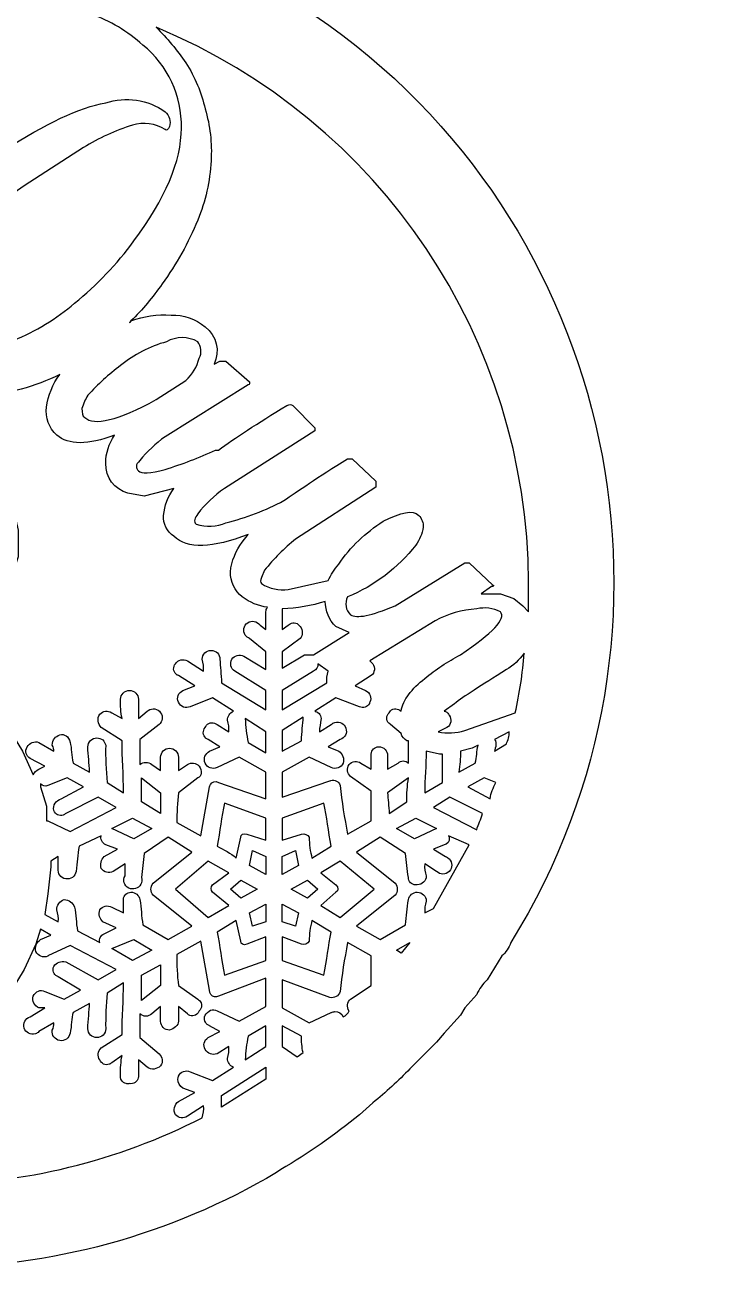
# Model space of a CAD drawing. Extents: x -6 to 99, y 0 to 126.
# Drawn here: x 53 to 98.7, y 0.2 to 84 of the extents above; entities that cross this region are included whole.
import ezdxf

# ---------------------------------------------------------------- set-up
doc = ezdxf.new("R2010")
doc.units = 0
doc.header["$MEASUREMENT"] = 0
doc.layers.add('LAYER_1', color=7, linetype='CONTINUOUS')

# ---------------------------------------------------------------- blocks, each defined once
blk = doc.blocks.new('BLOCK_3')
at = {"layer": 'LAYER_1', "color": 178}
for points in [[(62.1, 30.804), (60.8, 31.604), (60.8, 33.204), (62.1, 32.204), (62.1, 30.804)], [(61.5, 29.804), (60.3, 29.104), (58.8, 29.804), (60.2, 30.504), (61.5, 29.804)], [(79.3, 30.504), (80.7, 29.804), (79.2, 29.104), (78, 29.804), (79.3, 30.504)], [(69.2, 26.704), (68.1, 27.304), (68.3, 28.304), (69.2, 27.904), (69.2, 26.704)], [(71.2, 28.304), (71.4, 27.304), (70.3, 26.704), (70.3, 27.904), (71.2, 28.304)], [(66.8, 25.704), (67.5, 26.304), (68.6, 25.704), (67.5, 25.104), (66.8, 25.704)], [(72.7, 25.704), (72, 25.104), (70.9, 25.704), (72, 26.304), (72.7, 25.704)], [(69.2, 23.504), (68.3, 23.204), (68.1, 24.104), (69.2, 24.704), (69.2, 23.504)], [(71.4, 24.104), (71.2, 23.204), (70.3, 23.504), (70.3, 24.704), (71.4, 24.104)], [(60.2, 20.904), (58.8, 21.704), (60.3, 22.304), (61.5, 21.604), (60.2, 20.904)], [(78.3, 21.404), (78, 21.604), (78.9, 22.104), (78.3, 21.404)], [(60.8, 19.904), (62.1, 20.604), (62.1, 19.204), (60.8, 18.204), (60.8, 19.904)], [(69.2, 12.904), (66.2, 11.004), (66.2, 11.804), (69.2, 13.704), (69.2, 12.904)]]:
    blk.add_lwpolyline(points, dxfattribs=at)
for points, knots in [([(72.5, 84.604), (72.5, 84.604), (73.3, 84.904), (73.3, 84.904), (75.76, 85.974), (78, 87.504), (79.9, 89.404), (84.1, 94.604), (79.1, 100.204), (79.1, 105.604), (79.1, 111.004), (81.5, 115.104), (79.5, 119.704), (77.5, 124.304), (75.4, 124.104), (72, 124.304), (69.22, 124.364), (66.48, 123.634), (64.1, 122.204), (62.1, 120.804), (51.8, 110.504), (51.7, 110.504), (51.52, 111.114), (51.18, 111.674), (50.7, 112.104), (50.23, 112.414), (49.67, 112.584), (49.1, 112.604), (49.1, 112.604), (46.1, 112.604), (46.1, 112.604), (45.65, 112.594), (45.21, 112.494), (44.8, 112.304), (44.2, 111.904), (43.7, 111.304), (43.7, 111.004), (40.4, 115.404), (36.5, 120.104), (32.2, 123.404), (29.94, 125.014), (27.27, 125.954), (24.5, 126.104), (21.2, 126.104), (18.2, 125.004), (16.8, 122.004), (15.4, 119.004), (16.5, 112.504), (16.1, 108.004), (15.7, 103.504), (10.3, 97.304), (14.2, 91.904), (16.15, 89.234), (18.82, 87.184), (21.9, 86.004), (21.9, 86.004), (22.3, 86.004), (22.3, 86.004), (0.48, 72.664), (-6.39, 44.164), (6.95, 22.344), (15.36, 8.604), (30.29, 0.214), (46.4, 0.204), (54.67, 0.164), (62.79, 2.384), (69.9, 6.604), (69.9, 6.604), (70.2, 6.804), (70.2, 6.804), (72.06, 7.894), (73.83, 9.134), (75.5, 10.504), (75.5, 10.504), (76.4, 11.304), (76.4, 11.304), (77.28, 12.014), (78.12, 12.784), (78.9, 13.604), (78.9, 13.604), (80.7, 15.404), (80.7, 15.404), (80.7, 15.404), (81.2, 16.004), (81.2, 16.004), (81.2, 16.004), (82.3, 17.204), (82.3, 17.204), (82.3, 17.204), (82.6, 17.704), (82.6, 17.704), (82.6, 17.704), (83.4, 18.604), (83.4, 18.604), (83.57, 18.974), (83.81, 19.304), (84.1, 19.604), (84.1, 19.604), (85.1, 21.204), (85.1, 21.204), (85.37, 21.454), (85.57, 21.754), (85.7, 22.104), (98.73, 43.114), (92.91, 70.654), (72.5, 84.604)], [0, 0, 0, 0, 1, 1, 1, 2, 2, 2, 3, 3, 3, 4, 4, 4, 5, 5, 5, 6, 6, 6, 7, 7, 7, 8, 8, 8, 9, 9, 9, 10, 10, 10, 11, 11, 11, 12, 12, 12, 13, 13, 13, 14, 14, 14, 15, 15, 15, 16, 16, 16, 17, 17, 17, 18, 18, 18, 19, 19, 19, 20, 20, 20, 21, 21, 21, 22, 22, 22, 23, 23, 23, 24, 24, 24, 25, 25, 25, 26, 26, 26, 27, 27, 27, 28, 28, 28, 29, 29, 29, 30, 30, 30, 31, 31, 31, 32, 32, 32, 33, 33, 33, 34, 34, 34, 35, 35, 35, 35]), ([(69.2, 44.404), (69.2, 44.404), (69.2, 43.204), (69.2, 43.204), (69.2, 43.204), (68.8, 43.504), (68.8, 43.504), (68.61, 43.774), (68.24, 43.844), (67.97, 43.664), (67.69, 43.474), (67.62, 43.104), (67.8, 42.834), (67.88, 42.724), (67.98, 42.644), (68.1, 42.604), (68.1, 42.604), (69.2, 41.704), (69.2, 41.704), (69.2, 41.704), (69.2, 40.504), (69.2, 40.504), (69.2, 40.504), (67.7, 41.404), (67.7, 41.404), (67.42, 41.554), (67.07, 41.464), (66.9, 41.204), (66.74, 40.924), (66.83, 40.574), (67.1, 40.404), (67.1, 40.404), (69.2, 39.104), (69.2, 39.104), (69.2, 39.104), (69.2, 37.804), (69.2, 37.804), (69.2, 37.804), (66.2, 39.604), (66.2, 39.604), (66.2, 40.204), (66.1, 40.704), (66.1, 41.204), (66.1, 41.534), (65.83, 41.804), (65.5, 41.804), (65.17, 41.804), (64.9, 41.534), (64.9, 41.204), (64.98, 40.944), (65.01, 40.674), (65, 40.404), (65, 40.404), (63.9, 41.104), (63.9, 41.104), (63.62, 41.254), (63.27, 41.164), (63.1, 40.904), (62.92, 40.694), (62.94, 40.374), (63.14, 40.194), (63.19, 40.154), (63.24, 40.124), (63.3, 40.104), (63.3, 40.104), (64.4, 39.404), (64.4, 39.404), (64.4, 39.404), (63.6, 39.104), (63.6, 39.104), (63.3, 38.964), (63.16, 38.604), (63.3, 38.304), (63.44, 37.994), (63.8, 37.864), (64.1, 38.004), (64.1, 38.004), (65.6, 38.604), (65.6, 38.604), (65.6, 38.604), (67, 37.704), (67, 37.704), (66.77, 37.594), (66.61, 37.354), (66.6, 37.104), (66.69, 36.844), (66.72, 36.574), (66.7, 36.304), (66.7, 36.304), (65.9, 36.804), (65.9, 36.804), (65.69, 36.984), (65.38, 36.964), (65.19, 36.754), (65.15, 36.714), (65.12, 36.654), (65.1, 36.604), (64.92, 36.394), (64.94, 36.074), (65.14, 35.894), (65.19, 35.854), (65.24, 35.824), (65.3, 35.804), (65.3, 35.804), (66.1, 35.304), (66.1, 35.304), (66.1, 35.304), (65.4, 35.004), (65.4, 35.004), (65.1, 34.864), (64.96, 34.504), (65.1, 34.204), (65.24, 33.894), (65.6, 33.764), (65.9, 33.904), (65.9, 33.904), (67.4, 34.604), (67.4, 34.604), (67.4, 34.604), (69.2, 33.604), (69.2, 33.604), (69.2, 33.604), (69.2, 31.804), (69.2, 31.804), (69.2, 31.804), (66, 32.904), (66, 32.904), (65.81, 33.014), (65.56, 32.944), (65.45, 32.754), (65.42, 32.714), (65.41, 32.654), (65.4, 32.604), (65.4, 32.604), (64.8, 29.304), (64.8, 29.304), (64.8, 29.304), (63.2, 30.204), (63.2, 30.204), (63.19, 30.864), (63.22, 31.534), (63.3, 32.204), (63.3, 32.204), (64.6, 33.204), (64.6, 33.204), (64.9, 33.304), (64.9, 33.704), (64.7, 34.004), (64.5, 34.234), (64.15, 34.274), (63.9, 34.104), (63.9, 34.104), (63.3, 33.704), (63.3, 33.704), (63.3, 33.704), (63.3, 34.604), (63.3, 34.604), (63.3, 34.934), (63.03, 35.204), (62.7, 35.204), (62.37, 35.204), (62.1, 34.934), (62.1, 34.604), (62.1, 34.604), (62.1, 33.704), (62.1, 33.704), (62.1, 33.704), (61.5, 34.104), (61.5, 34.104), (61.27, 34.304), (60.93, 34.304), (60.7, 34.104), (60.7, 34.104), (60.7, 35.804), (60.7, 35.804), (60.7, 35.804), (62, 36.804), (62, 36.804), (62.23, 37.004), (62.28, 37.344), (62.1, 37.604), (61.91, 37.874), (61.54, 37.944), (61.27, 37.754), (61.24, 37.734), (61.22, 37.714), (61.2, 37.704), (61.2, 37.704), (60.6, 37.204), (60.6, 37.204), (60.6, 37.204), (60.6, 38.504), (60.6, 38.504), (60.6, 38.834), (60.33, 39.104), (60, 39.104), (59.67, 39.104), (59.4, 38.834), (59.4, 38.504), (59.38, 38.064), (59.41, 37.624), (59.5, 37.204), (59.5, 37.204), (58.8, 37.604), (58.8, 37.604), (58.55, 37.774), (58.2, 37.734), (58, 37.504), (57.81, 37.214), (57.85, 36.834), (58.1, 36.604), (58.1, 36.604), (59.5, 35.704), (59.5, 35.704), (59.5, 34.604), (59.6, 33.404), (59.6, 32.204), (59.6, 32.204), (58.5, 32.904), (58.5, 32.904), (58.41, 33.734), (58.38, 34.564), (58.4, 35.404), (58.35, 35.694), (58.1, 35.904), (57.8, 35.904), (57.47, 35.904), (57.2, 35.634), (57.2, 35.304), (57.2, 34.704), (57.3, 34.204), (57.3, 33.604), (57.3, 33.604), (56.2, 34.204), (56.2, 34.204), (56.1, 34.704), (56.1, 35.204), (56, 35.604), (55.9, 36.004), (55.6, 36.204), (55.3, 36.104), (55, 36.004), (54.8, 35.804), (54.8, 35.404), (54.88, 35.284), (54.91, 35.144), (54.9, 35.004), (54.9, 35.004), (53.9, 35.604), (53.9, 35.604), (53.6, 35.694), (53.27, 35.574), (53.1, 35.304), (52.94, 35.024), (53.03, 34.674), (53.3, 34.504), (53.3, 34.504), (54.3, 34.004), (54.3, 34.004), (54.3, 34.004), (53.9, 33.804), (53.9, 33.804), (53.72, 33.724), (53.58, 33.574), (53.5, 33.404), (53.5, 33.404), (52.8, 35.004), (52.8, 35.004), (52.8, 35.004), (51.4, 37.304), (51.4, 37.304), (51.4, 37.304), (49.5, 39.404), (49.5, 39.404), (49.5, 39.404), (47.4, 41.204), (47.4, 41.204), (47.4, 41.204), (45, 42.804), (45, 42.804), (45, 42.804), (42.3, 44.004), (42.3, 44.004), (42.3, 44.004), (43.5, 45.204), (43.5, 45.204), (43.5, 45.204), (44.3, 46.404), (44.3, 46.404), (44.3, 46.404), (45, 45.604), (45, 45.604), (45, 45.604), (45.9, 45.004), (45.9, 45.004), (45.9, 45.004), (46.9, 44.604), (46.9, 44.604), (46.9, 44.604), (48.9, 44.604), (48.9, 44.604), (48.9, 44.604), (49.7, 44.804), (49.7, 44.804), (49.7, 44.804), (50.5, 45.204), (50.5, 45.204), (50.5, 45.204), (51.2, 45.804), (51.2, 45.804), (51.2, 45.804), (51.8, 46.404), (51.8, 46.404), (51.8, 46.404), (52.2, 47.204), (52.2, 47.204), (52.2, 47.204), (52.5, 48.104), (52.5, 48.104), (52.5, 48.104), (52.5, 49.904), (52.5, 49.904), (52.5, 49.904), (52.3, 50.804), (52.3, 50.804), (52.3, 50.804), (52, 51.304), (52, 51.304), (52, 51.304), (52, 51.604), (52, 51.604), (52, 51.604), (51.4, 52.204), (51.4, 52.204), (51.4, 52.204), (51.2, 52.504), (51.2, 52.504), (51.2, 52.504), (50.8, 52.804), (50.8, 52.804), (50.8, 52.804), (50, 53.304), (50, 53.304), (50, 53.304), (49.7, 53.304), (49.7, 53.304), (49.7, 53.304), (49.1, 53.504), (49.1, 53.504), (49.1, 53.504), (48.2, 53.704), (48.2, 53.704), (48.2, 53.704), (46.9, 53.504), (46.9, 53.504), (46.9, 53.504), (45.8, 53.004), (45.8, 53.004), (45.8, 53.004), (44.8, 52.204), (44.8, 52.204), (44.8, 52.204), (44, 51.104), (44, 51.104), (44, 51.104), (43.4, 51.904), (43.4, 51.904), (43.4, 51.904), (42.7, 52.704), (42.7, 52.704), (42.7, 52.704), (40.9, 54.004), (40.9, 54.004), (40.9, 54.004), (38.6, 55.104), (38.6, 55.104), (38.6, 55.104), (36, 55.804), (36, 55.804), (36, 55.804), (37.6, 57.304), (37.6, 57.304), (37.6, 57.304), (38.3, 58.204), (38.3, 58.204), (38.3, 58.204), (38.9, 59.104), (38.9, 59.104), (38.9, 59.104), (39.4, 60.104), (39.4, 60.104), (39.4, 60.104), (39.7, 61.204), (39.7, 61.204), (39.7, 61.204), (40, 62.304), (40, 62.304), (40, 62.304), (40, 63.504), (40, 63.504), (40, 63.504), (39.9, 65.204), (39.9, 65.204), (39.9, 65.204), (39.6, 66.504), (39.6, 66.504), (39.6, 66.504), (41, 66.504), (41, 66.504), (42.27, 66.694), (43.5, 67.134), (44.6, 67.804), (45.9, 68.404), (47.2, 69.304), (48.7, 70.204), (48.7, 70.204), (52.9, 73.104), (52.9, 73.104), (52.9, 73.104), (56.9, 75.704), (56.9, 75.704), (57.94, 76.324), (59.05, 76.834), (60.2, 77.204), (60.94, 77.434), (61.75, 77.324), (62.4, 76.904), (62.5, 76.804), (62.6, 76.904), (62.7, 77.104), (62.8, 77.464), (62.68, 77.854), (62.4, 78.104), (61.24, 78.934), (59.75, 79.164), (58.4, 78.704), (56.6, 78.404), (54.4, 77.304), (51.5, 75.504), (51.5, 75.504), (47, 72.804), (47, 72.804), (45.93, 72.224), (44.83, 71.724), (43.7, 71.304), (43.7, 71.304), (41.6, 70.704), (41.6, 70.704), (41.6, 70.704), (40.2, 70.704), (40.2, 70.704), (40.2, 70.704), (39.3, 71.304), (39.3, 71.304), (39.17, 71.394), (39.1, 71.544), (39.1, 71.704), (39.1, 71.904), (39.1, 72.004), (39, 72.004), (39, 72.004), (38.7, 72.004), (38.7, 72.004), (38.5, 71.904), (38.4, 71.704), (38.2, 71.504), (37.88, 71.054), (37.68, 70.544), (37.6, 70.004), (37.6, 70.004), (36.6, 71.004), (36.6, 71.004), (36.6, 71.004), (35.2, 72.004), (35.2, 72.004), (35.2, 72.004), (33.6, 72.804), (33.6, 72.804), (33.6, 72.804), (31.9, 73.304), (31.9, 73.304), (31.9, 73.304), (31.7, 74.104), (31.7, 74.104), (31.7, 74.104), (28.6, 80.504), (28.6, 80.504), (28.6, 80.504), (28, 81.204), (28, 81.204), (28, 81.204), (27.2, 81.704), (27.2, 81.704), (27.2, 81.704), (26.6, 81.704), (26.6, 81.704), (32.64, 85.104), (39.46, 86.904), (46.4, 86.904), (46.4, 86.904), (48.8, 86.904), (48.8, 86.904), (47.67, 86.624), (46.61, 86.114), (45.7, 85.404), (44.73, 84.754), (43.88, 83.944), (43.2, 83.004), (42.24, 81.804), (41.71, 80.324), (41.7, 78.804), (41.59, 77.524), (42.07, 76.274), (43, 75.404), (43.96, 74.494), (45.34, 74.184), (46.6, 74.604), (47.83, 74.774), (48.94, 75.424), (49.7, 76.404), (50.03, 76.744), (50.15, 77.244), (50, 77.704), (49.9, 78.104), (49.8, 78.104), (49.7, 77.904), (49.13, 77.304), (48.4, 76.884), (47.6, 76.704), (46.78, 76.444), (45.89, 76.594), (45.2, 77.104), (44.78, 77.514), (44.59, 78.114), (44.7, 78.704), (44.76, 79.454), (45.07, 80.164), (45.6, 80.704), (46.16, 81.464), (46.84, 82.134), (47.6, 82.704), (48.44, 83.384), (49.38, 83.924), (50.4, 84.304), (51.49, 84.714), (52.64, 84.984), (53.8, 85.104), (55.01, 85.204), (56.24, 85.064), (57.4, 84.704), (58.69, 84.234), (59.88, 83.524), (60.9, 82.604), (62.59, 81.234), (63.55, 79.164), (63.5, 77.004), (63.5, 74.804), (62.4, 72.204), (60.3, 69.404), (59.15, 67.834), (57.81, 66.424), (56.3, 65.204), (55.08, 64.154), (53.69, 63.314), (52.2, 62.704), (51.03, 62.214), (49.76, 62.014), (48.5, 62.104), (47.44, 62.144), (46.42, 62.524), (45.6, 63.204), (45.18, 63.554), (44.83, 64.004), (44.6, 64.504), (44.44, 64.854), (44.3, 65.224), (44.2, 65.604), (44.2, 65.604), (44.2, 66.104), (44.2, 66.104), (44.2, 66.104), (43.9, 66.104), (43.9, 66.104), (43.9, 66.104), (43.6, 65.804), (43.6, 65.804), (43.18, 65.144), (43.07, 64.344), (43.3, 63.604), (43.5, 62.624), (44.03, 61.734), (44.8, 61.104), (45.83, 60.214), (47.07, 59.594), (48.4, 59.304), (49.82, 59.034), (51.29, 59.064), (52.7, 59.404), (53.6, 59.644), (54.47, 59.984), (55.3, 60.404), (54.83, 59.744), (54.52, 58.994), (54.4, 58.204), (54.31, 57.494), (54.57, 56.784), (55.1, 56.304), (55.9, 55.634), (57.2, 55.634), (59, 56.304), (58.61, 55.744), (58.4, 55.084), (58.4, 54.404), (58.37, 53.464), (58.99, 52.634), (59.9, 52.404), (59.9, 52.404), (61, 52.204), (61, 52.204), (61, 52.204), (63, 52.704), (63, 52.704), (62.6, 52.184), (62.35, 51.554), (62.3, 50.904), (62.25, 50.334), (62.52, 49.794), (63, 49.504), (63.9, 48.604), (65.6, 48.704), (68, 49.604), (68, 49.604), (67.6, 49.104), (67.6, 49.104), (67.16, 48.514), (66.89, 47.824), (66.8, 47.104), (66.81, 46.444), (67.1, 45.824), (67.6, 45.404), (68.1, 45.034), (68.68, 44.794), (69.3, 44.704), (69.23, 44.614), (69.19, 44.514), (69.2, 44.404)], [0, 0, 0, 0, 1, 1, 1, 2, 2, 2, 3, 3, 3, 4, 4, 4, 5, 5, 5, 6, 6, 6, 7, 7, 7, 8, 8, 8, 9, 9, 9, 10, 10, 10, 11, 11, 11, 12, 12, 12, 13, 13, 13, 14, 14, 14, 15, 15, 15, 16, 16, 16, 17, 17, 17, 18, 18, 18, 19, 19, 19, 20, 20, 20, 21, 21, 21, 22, 22, 22, 23, 23, 23, 24, 24, 24, 25, 25, 25, 26, 26, 26, 27, 27, 27, 28, 28, 28, 29, 29, 29, 30, 30, 30, 31, 31, 31, 32, 32, 32, 33, 33, 33, 34, 34, 34, 35, 35, 35, 36, 36, 36, 37, 37, 37, 38, 38, 38, 39, 39, 39, 40, 40, 40, 41, 41, 41, 42, 42, 42, 43, 43, 43, 44, 44, 44, 45, 45, 45, 46, 46, 46, 47, 47, 47, 48, 48, 48, 49, 49, 49, 50, 50, 50, 51, 51, 51, 52, 52, 52, 53, 53, 53, 54, 54, 54, 55, 55, 55, 56, 56, 56, 57, 57, 57, 58, 58, 58, 59, 59, 59, 60, 60, 60, 61, 61, 61, 62, 62, 62, 63, 63, 63, 64, 64, 64, 65, 65, 65, 66, 66, 66, 67, 67, 67, 68, 68, 68, 69, 69, 69, 70, 70, 70, 71, 71, 71, 72, 72, 72, 73, 73, 73, 74, 74, 74, 75, 75, 75, 76, 76, 76, 77, 77, 77, 78, 78, 78, 79, 79, 79, 80, 80, 80, 81, 81, 81, 82, 82, 82, 83, 83, 83, 84, 84, 84, 85, 85, 85, 86, 86, 86, 87, 87, 87, 88, 88, 88, 89, 89, 89, 90, 90, 90, 91, 91, 91, 92, 92, 92, 93, 93, 93, 94, 94, 94, 95, 95, 95, 96, 96, 96, 97, 97, 97, 98, 98, 98, 99, 99, 99, 100, 100, 100, 101, 101, 101, 102, 102, 102, 103, 103, 103, 104, 104, 104, 105, 105, 105, 106, 106, 106, 107, 107, 107, 108, 108, 108, 109, 109, 109, 110, 110, 110, 111, 111, 111, 112, 112, 112, 113, 113, 113, 114, 114, 114, 115, 115, 115, 116, 116, 116, 117, 117, 117, 118, 118, 118, 119, 119, 119, 120, 120, 120, 121, 121, 121, 122, 122, 122, 123, 123, 123, 124, 124, 124, 125, 125, 125, 126, 126, 126, 127, 127, 127, 128, 128, 128, 129, 129, 129, 130, 130, 130, 131, 131, 131, 132, 132, 132, 133, 133, 133, 134, 134, 134, 135, 135, 135, 136, 136, 136, 137, 137, 137, 138, 138, 138, 139, 139, 139, 140, 140, 140, 141, 141, 141, 142, 142, 142, 143, 143, 143, 144, 144, 144, 145, 145, 145, 146, 146, 146, 147, 147, 147, 148, 148, 148, 149, 149, 149, 150, 150, 150, 151, 151, 151, 152, 152, 152, 153, 153, 153, 154, 154, 154, 155, 155, 155, 156, 156, 156, 157, 157, 157, 158, 158, 158, 159, 159, 159, 160, 160, 160, 161, 161, 161, 162, 162, 162, 163, 163, 163, 164, 164, 164, 165, 165, 165, 166, 166, 166, 167, 167, 167, 168, 168, 168, 169, 169, 169, 170, 170, 170, 171, 171, 171, 172, 172, 172, 173, 173, 173, 174, 174, 174, 175, 175, 175, 176, 176, 176, 177, 177, 177, 178, 178, 178, 179, 179, 179, 180, 180, 180, 181, 181, 181, 182, 182, 182, 183, 183, 183, 184, 184, 184, 185, 185, 185, 186, 186, 186, 187, 187, 187, 188, 188, 188, 189, 189, 189, 190, 190, 190, 191, 191, 191, 192, 192, 192, 193, 193, 193, 194, 194, 194, 195, 195, 195, 196, 196, 196, 197, 197, 197, 198, 198, 198, 199, 199, 199, 200, 200, 200, 201, 201, 201, 202, 202, 202, 203, 203, 203, 204, 204, 204, 205, 205, 205, 206, 206, 206, 207, 207, 207, 208, 208, 208, 209, 209, 209, 210, 210, 210, 211, 211, 211, 212, 212, 212, 213, 213, 213, 214, 214, 214, 215, 215, 215, 215]), ([(86.5, 44.804), (86.5, 44.804), (85.9, 45.304), (85.9, 45.304), (85.9, 45.304), (85, 45.604), (85, 45.604), (85, 45.604), (83.7, 45.604), (83.7, 45.604), (83.7, 45.604), (84.4, 46.104), (84.4, 46.104), (84.4, 46.104), (84.5, 46.104), (84.5, 46.104), (84.6, 46.204), (84.5, 46.204), (84.5, 46.204), (84.5, 46.204), (82.9, 47.704), (82.9, 47.704), (82.9, 47.704), (82.6, 47.704), (82.6, 47.704), (82.6, 47.704), (77.9, 44.804), (77.9, 44.804), (76.3, 44.134), (75.3, 43.934), (74.9, 44.204), (74.57, 44.504), (74.49, 45.004), (74.7, 45.404), (76.51, 46.154), (78.09, 47.364), (79.3, 48.904), (79.56, 49.254), (79.73, 49.664), (79.8, 50.104), (79.82, 50.394), (79.71, 50.694), (79.5, 50.904), (79.1, 51.304), (78.3, 51.104), (77.1, 50.504), (75.91, 49.744), (74.89, 48.764), (74.1, 47.604), (73.81, 47.274), (73.57, 46.904), (73.4, 46.504), (73.4, 46.504), (70.7, 45.904), (70.7, 45.904), (70.07, 45.824), (69.44, 45.964), (68.9, 46.304), (68.8, 46.404), (68.8, 46.504), (68.9, 46.704), (68.9, 46.704), (69.1, 47.204), (69.1, 47.204), (69.72, 47.974), (70.43, 48.674), (71.2, 49.304), (71.2, 49.304), (76.6, 52.804), (76.6, 52.804), (76.6, 52.804), (76.6, 53.204), (76.6, 53.204), (76.6, 53.204), (75, 54.704), (75, 54.704), (75, 54.704), (74.7, 54.704), (74.7, 54.704), (72.7, 53.504), (71.3, 52.504), (70.4, 51.904), (69.17, 51.234), (67.86, 50.734), (66.5, 50.404), (65.87, 50.124), (65.16, 50.084), (64.5, 50.304), (64.3, 50.504), (64.4, 50.704), (64.6, 51.004), (65.1, 51.664), (65.71, 52.234), (66.4, 52.704), (66.4, 52.704), (72.5, 56.604), (72.5, 56.604), (72.5, 56.604), (72.5, 56.804), (72.5, 56.804), (72.5, 56.804), (71, 58.304), (71, 58.304), (70.9, 58.404), (70.8, 58.404), (70.6, 58.304), (68.6, 57.104), (67.1, 56.104), (66, 55.304), (66, 55.304), (65.8, 55.304), (65.8, 55.304), (64.7, 54.784), (63.56, 54.354), (62.4, 54.004), (61.4, 53.704), (60.8, 53.704), (60.6, 53.904), (60.4, 54.104), (60.4, 54.304), (60.7, 54.604), (61.19, 55.204), (61.77, 55.744), (62.4, 56.204), (62.4, 56.204), (68, 59.704), (68, 59.704), (68.1, 59.704), (68.1, 59.804), (68.1, 59.904), (68.1, 59.904), (66.5, 61.304), (66.5, 61.304), (66.5, 61.304), (66.1, 61.304), (66.1, 61.304), (66.1, 61.304), (65.7, 61.104), (65.7, 61.104), (66.13, 61.964), (65.88, 63.024), (65.1, 63.604), (64.46, 64.144), (63.64, 64.424), (62.8, 64.404), (61.88, 64.464), (60.96, 64.334), (60.1, 64.004), (60.1, 63.944), (60.06, 63.904), (60, 63.904), (60.03, 63.934), (60.07, 63.964), (60.1, 64.004), (60.87, 64.764), (61.58, 65.604), (62.2, 66.504), (63.17, 67.834), (63.98, 69.274), (64.6, 70.804), (65.13, 72.074), (65.43, 73.424), (65.5, 74.804), (65.57, 75.984), (65.44, 77.164), (65.1, 78.304), (64.85, 79.404), (64.41, 80.454), (63.8, 81.404), (63.21, 82.264), (62.54, 83.064), (61.8, 83.804), (76.93, 77.524), (86.82, 62.784), (86.9, 46.404), (86.9, 46.404), (86.9, 44.404), (86.9, 44.404), (86.9, 44.404), (86.5, 44.804), (86.5, 44.804)], [0, 0, 0, 0, 1, 1, 1, 2, 2, 2, 3, 3, 3, 4, 4, 4, 5, 5, 5, 6, 6, 6, 7, 7, 7, 8, 8, 8, 9, 9, 9, 10, 10, 10, 11, 11, 11, 12, 12, 12, 13, 13, 13, 14, 14, 14, 15, 15, 15, 16, 16, 16, 17, 17, 17, 18, 18, 18, 19, 19, 19, 20, 20, 20, 21, 21, 21, 22, 22, 22, 23, 23, 23, 24, 24, 24, 25, 25, 25, 26, 26, 26, 27, 27, 27, 28, 28, 28, 29, 29, 29, 30, 30, 30, 31, 31, 31, 32, 32, 32, 33, 33, 33, 34, 34, 34, 35, 35, 35, 36, 36, 36, 37, 37, 37, 38, 38, 38, 39, 39, 39, 40, 40, 40, 41, 41, 41, 42, 42, 42, 43, 43, 43, 44, 44, 44, 45, 45, 45, 46, 46, 46, 47, 47, 47, 48, 48, 48, 49, 49, 49, 50, 50, 50, 51, 51, 51, 52, 52, 52, 53, 53, 53, 54, 54, 54, 55, 55, 55, 56, 56, 56, 57, 57, 57, 58, 58, 58, 59, 59, 59, 60, 60, 60, 60]), ([(59.4, 61.004), (60.31, 61.744), (61.37, 62.294), (62.5, 62.604), (63.15, 62.974), (63.95, 62.974), (64.6, 62.604), (64.85, 62.284), (64.89, 61.854), (64.7, 61.504), (64.56, 60.924), (64.24, 60.404), (63.8, 60.004), (63.8, 60.004), (61.8, 58.704), (61.8, 58.704), (59.2, 57.304), (57.6, 56.904), (57, 57.504), (56.8, 57.604), (56.8, 57.804), (56.8, 58.104), (56.88, 58.424), (57.02, 58.724), (57.2, 59.004), (57.87, 59.734), (58.6, 60.404), (59.4, 61.004)], [0, 0, 0, 0, 1, 1, 1, 2, 2, 2, 3, 3, 3, 4, 4, 4, 5, 5, 5, 6, 6, 6, 7, 7, 7, 8, 8, 8, 9, 9, 9, 9]), ([(71.5, 43.404), (71.37, 43.644), (71.06, 43.724), (70.82, 43.594), (70.78, 43.564), (70.73, 43.534), (70.7, 43.504), (70.7, 43.504), (70.3, 43.204), (70.3, 43.204), (70.3, 43.204), (70.3, 44.604), (70.3, 44.604), (71.28, 44.634), (72.26, 44.804), (73.2, 45.104), (73.2, 44.464), (73.45, 43.854), (73.9, 43.404), (73.9, 43.404), (74.8, 43.004), (74.8, 43.004), (74.8, 43.004), (72.4, 41.504), (72.4, 41.504), (72.4, 41.504), (71.8, 41.504), (71.8, 41.504), (71.8, 41.504), (70.3, 40.604), (70.3, 40.604), (70.3, 40.604), (70.3, 41.704), (70.3, 41.704), (70.3, 41.704), (71.5, 42.604), (71.5, 42.604), (71.7, 42.824), (71.7, 43.174), (71.5, 43.404)], [0, 0, 0, 0, 1, 1, 1, 2, 2, 2, 3, 3, 3, 4, 4, 4, 5, 5, 5, 6, 6, 6, 7, 7, 7, 8, 8, 8, 9, 9, 9, 10, 10, 10, 11, 11, 11, 12, 12, 12, 13, 13, 13, 13]), ([(72.1, 34.604), (72.1, 34.604), (73.6, 33.904), (73.6, 33.904), (73.9, 33.764), (74.26, 33.894), (74.4, 34.194), (74.4, 34.194), (74.4, 34.194), (74.4, 34.204), (74.49, 34.504), (74.37, 34.834), (74.1, 35.004), (74.1, 35.004), (73.4, 35.304), (73.4, 35.304), (73.4, 35.304), (74.2, 35.804), (74.2, 35.804), (74.52, 35.894), (74.69, 36.234), (74.59, 36.554), (74.5, 36.864), (74.16, 37.044), (73.84, 36.944), (73.75, 36.914), (73.67, 36.864), (73.6, 36.804), (73.6, 36.804), (72.8, 36.304), (72.8, 36.304), (72.8, 36.604), (72.9, 36.904), (72.9, 37.104), (72.96, 37.374), (72.79, 37.634), (72.52, 37.694), (72.51, 37.694), (72.51, 37.694), (72.5, 37.704), (72.5, 37.704), (73.9, 38.604), (73.9, 38.604), (73.9, 38.604), (75.5, 38.004), (75.5, 38.004), (75.75, 37.874), (76.05, 37.974), (76.17, 38.224), (76.18, 38.254), (76.19, 38.274), (76.2, 38.304), (76.34, 38.604), (76.21, 38.954), (75.91, 39.094), (75.91, 39.094), (75.9, 39.094), (75.9, 39.104), (75.9, 39.104), (75.2, 39.404), (75.2, 39.404), (75.2, 39.404), (76.3, 40.104), (76.3, 40.104), (76.53, 40.304), (76.58, 40.644), (76.4, 40.904), (76.4, 40.904), (76.2, 41.104), (76.2, 41.104), (76.2, 41.104), (80.6, 43.804), (80.6, 43.804), (81.47, 44.254), (82.42, 44.534), (83.4, 44.604), (83.94, 44.724), (84.51, 44.654), (85, 44.404), (85.4, 43.904), (84.5, 43.004), (82.3, 41.504), (81.45, 41.054), (80.64, 40.514), (79.9, 39.904), (79.48, 39.584), (79.11, 39.214), (78.8, 38.804), (78.55, 38.474), (78.38, 38.104), (78.3, 37.704), (78.11, 37.904), (77.79, 37.914), (77.59, 37.724), (77.56, 37.684), (77.52, 37.644), (77.5, 37.604), (77.3, 37.414), (77.29, 37.094), (77.48, 36.894), (77.52, 36.854), (77.56, 36.824), (77.6, 36.804), (77.6, 36.804), (78.3, 36.204), (78.3, 36.204), (78.37, 35.994), (78.52, 35.814), (78.7, 35.704), (78.7, 35.704), (78.8, 35.704), (78.8, 35.704), (78.8, 35.704), (78.8, 34.204), (78.8, 34.204), (78.61, 34.394), (78.29, 34.394), (78.1, 34.204), (78.1, 34.204), (77.4, 33.804), (77.4, 33.804), (77.4, 33.804), (77.4, 34.704), (77.4, 34.704), (77.4, 35.034), (77.13, 35.304), (76.8, 35.304), (76.52, 35.304), (76.3, 35.084), (76.29, 34.814), (76.29, 34.774), (76.29, 34.734), (76.3, 34.704), (76.3, 34.704), (76.3, 33.804), (76.3, 33.804), (76.3, 33.804), (75.6, 34.204), (75.6, 34.204), (75.35, 34.374), (75, 34.334), (74.8, 34.104), (74.62, 33.844), (74.67, 33.504), (74.9, 33.304), (74.9, 33.304), (76.3, 32.304), (76.3, 32.304), (76.3, 32.304), (76.3, 30.304), (76.3, 30.304), (76.3, 30.304), (74.7, 29.404), (74.7, 29.404), (74.5, 30.504), (74.3, 31.604), (74.2, 32.704), (74.12, 32.964), (73.84, 33.114), (73.57, 33.034), (73.55, 33.024), (73.52, 33.014), (73.5, 33.004), (73.5, 33.004), (70.3, 31.904), (70.3, 31.904), (70.3, 31.904), (70.3, 33.604), (70.3, 33.604), (70.3, 33.604), (72.1, 34.604), (72.1, 34.604)], [0, 0, 0, 0, 1, 1, 1, 2, 2, 2, 3, 3, 3, 4, 4, 4, 5, 5, 5, 6, 6, 6, 7, 7, 7, 8, 8, 8, 9, 9, 9, 10, 10, 10, 11, 11, 11, 12, 12, 12, 13, 13, 13, 14, 14, 14, 15, 15, 15, 16, 16, 16, 17, 17, 17, 18, 18, 18, 19, 19, 19, 20, 20, 20, 21, 21, 21, 22, 22, 22, 23, 23, 23, 24, 24, 24, 25, 25, 25, 26, 26, 26, 27, 27, 27, 28, 28, 28, 29, 29, 29, 30, 30, 30, 31, 31, 31, 32, 32, 32, 33, 33, 33, 34, 34, 34, 35, 35, 35, 36, 36, 36, 37, 37, 37, 38, 38, 38, 39, 39, 39, 40, 40, 40, 41, 41, 41, 42, 42, 42, 43, 43, 43, 44, 44, 44, 45, 45, 45, 46, 46, 46, 47, 47, 47, 48, 48, 48, 49, 49, 49, 50, 50, 50, 51, 51, 51, 52, 52, 52, 53, 53, 53, 54, 54, 54, 55, 55, 55, 56, 56, 56, 57, 57, 57, 57]), ([(86, 37.604), (86, 37.604), (82.6, 36.404), (82.6, 36.404), (82.02, 36.224), (81.4, 36.184), (80.8, 36.304), (80.8, 36.304), (81.4, 36.604), (81.4, 36.604), (81.67, 36.784), (81.74, 37.164), (81.55, 37.434), (81.54, 37.454), (81.52, 37.484), (81.5, 37.504), (81.5, 37.604), (81.3, 37.704), (81.2, 37.704), (81.2, 37.704), (81.9, 38.204), (81.9, 38.204), (82.5, 38.704), (83.7, 39.404), (85.4, 40.504), (85.87, 40.784), (86.27, 41.164), (86.6, 41.604), (86.5, 40.254), (86.3, 38.914), (86, 37.604)], [0, 0, 0, 0, 1, 1, 1, 2, 2, 2, 3, 3, 3, 4, 4, 4, 5, 5, 5, 6, 6, 6, 7, 7, 7, 8, 8, 8, 9, 9, 9, 10, 10, 10, 10]), ([(72.4, 40.404), (72.6, 40.484), (72.72, 40.684), (72.7, 40.904), (72.7, 40.904), (73.4, 40.404), (73.4, 40.404), (73.32, 40.144), (73.28, 39.874), (73.3, 39.604), (73.3, 39.604), (70.3, 37.804), (70.3, 37.804), (70.3, 37.804), (70.3, 39.104), (70.3, 39.104), (70.3, 39.104), (72.4, 40.404), (72.4, 40.404)], [0, 0, 0, 0, 1, 1, 1, 2, 2, 2, 3, 3, 3, 4, 4, 4, 5, 5, 5, 6, 6, 6, 6]), ([(69.2, 34.904), (69.2, 34.904), (68, 35.604), (68, 35.604), (67.89, 36.124), (67.82, 36.664), (67.8, 37.204), (67.8, 37.204), (69.2, 36.304), (69.2, 36.304), (69.2, 36.304), (69.2, 34.904), (69.2, 34.904)], [0, 0, 0, 0, 1, 1, 1, 2, 2, 2, 3, 3, 3, 4, 4, 4, 4]), ([(71.7, 37.304), (71.7, 36.804), (71.6, 36.304), (71.6, 35.704), (71.6, 35.704), (70.3, 35.004), (70.3, 35.004), (70.3, 35.004), (70.3, 36.404), (70.3, 36.404), (70.3, 36.404), (71.7, 37.304), (71.7, 37.304)], [0, 0, 0, 0, 1, 1, 1, 2, 2, 2, 3, 3, 3, 4, 4, 4, 4]), ([(85.4, 35.504), (85.4, 35.504), (84.6, 35.004), (84.6, 35.004), (84.6, 35.104), (84.7, 35.304), (84.7, 35.404), (84.7, 35.504), (84.7, 35.704), (84.6, 35.804), (84.6, 35.804), (85.6, 36.304), (85.6, 36.304), (85.59, 36.024), (85.52, 35.744), (85.4, 35.504)], [0, 0, 0, 0, 1, 1, 1, 2, 2, 2, 3, 3, 3, 4, 4, 4, 5, 5, 5, 5]), ([(82.2, 33.604), (82.28, 34.064), (82.32, 34.534), (82.3, 35.004), (82.3, 35.004), (83.1, 35.204), (83.1, 35.204), (83.1, 35.204), (83.5, 35.404), (83.5, 35.404), (83.4, 35.004), (83.4, 34.604), (83.3, 34.204), (83.3, 34.204), (82.2, 33.604), (82.2, 33.604)], [0, 0, 0, 0, 1, 1, 1, 2, 2, 2, 3, 3, 3, 4, 4, 4, 5, 5, 5, 5]), ([(80, 35.004), (80, 35.004), (80.9, 34.804), (80.9, 34.804), (80.9, 34.804), (81.1, 34.804), (81.1, 34.804), (81.1, 34.804), (81.1, 32.904), (81.1, 32.904), (81.1, 32.904), (79.9, 32.204), (79.9, 32.204), (79.9, 33.104), (80, 34.104), (80, 35.004)], [0, 0, 0, 0, 1, 1, 1, 2, 2, 2, 3, 3, 3, 4, 4, 4, 5, 5, 5, 5]), ([(54.9, 31.004), (55, 30.744), (55.28, 30.614), (55.54, 30.704), (55.6, 30.724), (55.65, 30.764), (55.7, 30.804), (55.7, 30.804), (57.9, 31.904), (57.9, 31.904), (57.9, 31.904), (59.1, 31.204), (59.1, 31.204), (59.1, 31.204), (56, 29.604), (56, 29.604), (56, 29.604), (54.5, 30.304), (54.5, 30.304), (54.5, 30.304), (54.4, 30.304), (54.4, 30.304), (54.4, 30.304), (54.4, 31.304), (54.4, 31.304), (54.4, 31.304), (54, 32.604), (54, 32.604), (54, 32.604), (54, 32.804), (54, 32.804), (54.12, 32.654), (54.33, 32.614), (54.5, 32.704), (54.5, 32.704), (55.8, 33.204), (55.8, 33.204), (55.8, 33.204), (56.9, 32.604), (56.9, 32.604), (56.9, 32.604), (55.4, 31.804), (55.4, 31.804), (55.05, 31.704), (54.83, 31.354), (54.9, 31.004)], [0, 0, 0, 0, 1, 1, 1, 2, 2, 2, 3, 3, 3, 4, 4, 4, 5, 5, 5, 6, 6, 6, 7, 7, 7, 8, 8, 8, 9, 9, 9, 10, 10, 10, 11, 11, 11, 12, 12, 12, 13, 13, 13, 14, 14, 14, 15, 15, 15, 15]), ([(77.5, 30.804), (77.5, 31.304), (77.4, 31.804), (77.4, 32.204), (77.4, 32.204), (78.8, 33.204), (78.8, 33.204), (78.72, 32.674), (78.68, 32.134), (78.7, 31.604), (78.7, 31.604), (77.5, 30.804), (77.5, 30.804)], [0, 0, 0, 0, 1, 1, 1, 2, 2, 2, 3, 3, 3, 4, 4, 4, 4]), ([(84.3, 31.804), (84.3, 31.804), (82.8, 32.604), (82.8, 32.604), (82.8, 32.604), (83.9, 33.204), (83.9, 33.204), (83.9, 33.204), (84.7, 32.904), (84.7, 32.904), (84.51, 32.554), (84.37, 32.184), (84.3, 31.804)], [0, 0, 0, 0, 1, 1, 1, 2, 2, 2, 3, 3, 3, 4, 4, 4, 4]), ([(83.4, 29.704), (83.4, 29.704), (80.5, 31.204), (80.5, 31.204), (80.5, 31.204), (81.6, 31.904), (81.6, 31.904), (81.6, 31.904), (83.8, 30.804), (83.8, 30.804), (83.7, 30.404), (83.5, 30.104), (83.4, 29.704)], [0, 0, 0, 0, 1, 1, 1, 2, 2, 2, 3, 3, 3, 4, 4, 4, 4]), ([(69.2, 29.004), (69.2, 29.004), (67.9, 29.404), (67.9, 29.404), (67.7, 29.504), (67.5, 29.404), (67.5, 29.204), (67.5, 29.204), (67.2, 27.804), (67.2, 27.804), (66.8, 28.124), (66.37, 28.394), (65.9, 28.604), (66.1, 29.604), (66.2, 30.604), (66.4, 31.504), (66.4, 31.504), (69.2, 30.504), (69.2, 30.504), (69.2, 30.504), (69.2, 29.004), (69.2, 29.004)], [0, 0, 0, 0, 1, 1, 1, 2, 2, 2, 3, 3, 3, 4, 4, 4, 5, 5, 5, 6, 6, 6, 7, 7, 7, 7]), ([(73.1, 31.504), (73.3, 30.604), (73.4, 29.604), (73.6, 28.604), (73.6, 28.604), (72.3, 27.804), (72.3, 27.804), (72.18, 28.254), (72.12, 28.724), (72.1, 29.204), (72.01, 29.384), (71.79, 29.474), (71.6, 29.404), (71.6, 29.404), (70.3, 29.004), (70.3, 29.004), (70.3, 29.004), (70.3, 30.504), (70.3, 30.504), (70.3, 30.504), (73.1, 31.504), (73.1, 31.504)], [0, 0, 0, 0, 1, 1, 1, 2, 2, 2, 3, 3, 3, 4, 4, 4, 5, 5, 5, 6, 6, 6, 7, 7, 7, 7]), ([(61.6, 26.104), (61.4, 25.874), (61.4, 25.524), (61.6, 25.304), (61.6, 25.304), (64.2, 23.204), (64.2, 23.204), (64.2, 23.204), (62.6, 22.304), (62.6, 22.304), (62.6, 22.304), (60.9, 23.304), (60.9, 23.304), (60.8, 23.904), (60.8, 24.404), (60.7, 25.004), (60.65, 25.294), (60.4, 25.504), (60.1, 25.504), (59.82, 25.504), (59.6, 25.284), (59.59, 25.014), (59.59, 24.974), (59.59, 24.934), (59.6, 24.904), (59.6, 24.904), (59.6, 24.104), (59.6, 24.104), (59.6, 24.104), (58.8, 24.504), (58.8, 24.504), (58.52, 24.654), (58.17, 24.564), (58, 24.304), (57.91, 24.014), (57.99, 23.714), (58.2, 23.504), (58.2, 23.504), (59.1, 23.104), (59.1, 23.104), (59.1, 23.104), (58.3, 22.704), (58.3, 22.704), (58.06, 22.604), (57.93, 22.344), (58, 22.104), (58, 22.104), (56.5, 22.904), (56.5, 22.904), (56.4, 23.404), (56.4, 24.004), (56.3, 24.504), (56.18, 24.784), (55.91, 24.984), (55.6, 25.004), (55.29, 24.904), (55.09, 24.624), (55.1, 24.304), (55.19, 24.044), (55.22, 23.774), (55.2, 23.504), (55.2, 23.504), (54.3, 24.004), (54.3, 24.004), (54.3, 24.004), (54.5, 25.404), (54.5, 25.404), (54.5, 25.404), (54.7, 27.204), (54.7, 27.204), (54.7, 27.204), (54.7, 27.604), (54.7, 27.604), (54.7, 27.604), (55.2, 27.904), (55.2, 27.904), (55.2, 27.904), (55.2, 27.104), (55.2, 27.104), (55.14, 26.764), (55.37, 26.454), (55.7, 26.404), (56.03, 26.344), (56.34, 26.564), (56.4, 26.904), (56.5, 27.504), (56.5, 28.004), (56.6, 28.604), (56.6, 28.604), (58.1, 29.304), (58.1, 29.304), (58, 29.104), (58.2, 28.804), (58.4, 28.704), (58.4, 28.704), (59.2, 28.404), (59.2, 28.404), (59.2, 28.404), (58.3, 27.904), (58.3, 27.904), (58.09, 27.694), (58.01, 27.384), (58.1, 27.104), (58.27, 26.834), (58.62, 26.744), (58.9, 26.904), (58.9, 26.904), (59.7, 27.404), (59.7, 27.404), (59.7, 27.404), (59.7, 26.604), (59.7, 26.604), (59.54, 26.304), (59.65, 25.944), (59.95, 25.784), (60.24, 25.634), (60.6, 25.744), (60.76, 26.034), (60.83, 26.174), (60.85, 26.344), (60.8, 26.504), (60.9, 27.004), (60.9, 27.604), (61, 28.104), (61, 28.104), (62.6, 29.204), (62.6, 29.204), (62.6, 29.204), (64.2, 28.204), (64.2, 28.204), (64.2, 28.204), (61.6, 26.104), (61.6, 26.104)], [0, 0, 0, 0, 1, 1, 1, 2, 2, 2, 3, 3, 3, 4, 4, 4, 5, 5, 5, 6, 6, 6, 7, 7, 7, 8, 8, 8, 9, 9, 9, 10, 10, 10, 11, 11, 11, 12, 12, 12, 13, 13, 13, 14, 14, 14, 15, 15, 15, 16, 16, 16, 17, 17, 17, 18, 18, 18, 19, 19, 19, 20, 20, 20, 21, 21, 21, 22, 22, 22, 23, 23, 23, 24, 24, 24, 25, 25, 25, 26, 26, 26, 27, 27, 27, 28, 28, 28, 29, 29, 29, 30, 30, 30, 31, 31, 31, 32, 32, 32, 33, 33, 33, 34, 34, 34, 35, 35, 35, 36, 36, 36, 37, 37, 37, 38, 38, 38, 39, 39, 39, 40, 40, 40, 41, 41, 41, 42, 42, 42, 43, 43, 43, 44, 44, 44, 44]), ([(80.5, 24.404), (80.5, 24.404), (79.9, 24.104), (79.9, 24.104), (79.89, 24.374), (79.92, 24.644), (80, 24.904), (80, 25.234), (79.73, 25.504), (79.4, 25.504), (79.1, 25.504), (78.85, 25.294), (78.8, 25.004), (78.7, 24.404), (78.7, 23.904), (78.6, 23.304), (78.6, 23.304), (76.9, 22.304), (76.9, 22.304), (76.9, 22.304), (75.3, 23.204), (75.3, 23.204), (75.3, 23.204), (77.9, 25.304), (77.9, 25.304), (78.1, 25.524), (78.1, 25.874), (77.9, 26.104), (77.9, 26.104), (75.3, 28.204), (75.3, 28.204), (75.3, 28.204), (76.9, 29.204), (76.9, 29.204), (76.9, 29.204), (78.6, 28.104), (78.6, 28.104), (78.7, 27.604), (78.7, 27.004), (78.8, 26.504), (78.79, 26.224), (79.01, 25.994), (79.29, 25.994), (79.33, 25.994), (79.36, 25.994), (79.4, 26.004), (79.73, 26.004), (80, 26.264), (80, 26.604), (79.91, 26.854), (79.88, 27.134), (79.9, 27.404), (79.9, 27.404), (80.7, 26.904), (80.7, 26.904), (80.94, 26.664), (81.32, 26.674), (81.55, 26.904), (81.78, 27.144), (81.78, 27.524), (81.54, 27.754), (81.47, 27.824), (81.39, 27.874), (81.3, 27.904), (81.3, 27.904), (80.5, 28.404), (80.5, 28.404), (80.5, 28.404), (81.2, 28.704), (81.2, 28.704), (81.42, 28.724), (81.58, 28.924), (81.55, 29.144), (81.55, 29.194), (81.53, 29.254), (81.5, 29.304), (81.5, 29.304), (82.9, 28.704), (82.9, 28.704), (82.9, 28.704), (80.5, 24.404), (80.5, 24.404)], [0, 0, 0, 0, 1, 1, 1, 2, 2, 2, 3, 3, 3, 4, 4, 4, 5, 5, 5, 6, 6, 6, 7, 7, 7, 8, 8, 8, 9, 9, 9, 10, 10, 10, 11, 11, 11, 12, 12, 12, 13, 13, 13, 14, 14, 14, 15, 15, 15, 16, 16, 16, 17, 17, 17, 18, 18, 18, 19, 19, 19, 20, 20, 20, 21, 21, 21, 22, 22, 22, 23, 23, 23, 24, 24, 24, 25, 25, 25, 26, 26, 26, 27, 27, 27, 27]), ([(65.6, 25.504), (65.6, 25.504), (66.7, 24.604), (66.7, 24.604), (66.7, 24.604), (65.3, 23.804), (65.3, 23.804), (65.3, 23.804), (63.1, 25.704), (63.1, 25.704), (63.1, 25.704), (65.3, 27.604), (65.3, 27.604), (65.3, 27.604), (66.7, 26.804), (66.7, 26.804), (66.7, 26.804), (65.6, 26.004), (65.6, 26.004), (65.48, 25.854), (65.48, 25.644), (65.6, 25.504)], [0, 0, 0, 0, 1, 1, 1, 2, 2, 2, 3, 3, 3, 4, 4, 4, 5, 5, 5, 6, 6, 6, 7, 7, 7, 7]), ([(73.9, 26.004), (73.9, 26.004), (72.9, 26.804), (72.9, 26.804), (72.9, 26.804), (74.2, 27.604), (74.2, 27.604), (74.2, 27.604), (76.5, 25.704), (76.5, 25.704), (76.5, 25.704), (74.2, 23.804), (74.2, 23.804), (74.2, 23.804), (72.9, 24.604), (72.9, 24.604), (72.9, 24.604), (73.9, 25.504), (73.9, 25.504), (74.1, 25.604), (74.1, 25.804), (73.9, 26.004)], [0, 0, 0, 0, 1, 1, 1, 2, 2, 2, 3, 3, 3, 4, 4, 4, 5, 5, 5, 6, 6, 6, 7, 7, 7, 7]), ([(69.2, 20.904), (69.2, 20.904), (66.4, 19.904), (66.4, 19.904), (66.2, 20.904), (66.1, 21.904), (65.9, 22.804), (65.9, 22.804), (67.2, 23.604), (67.2, 23.604), (67.2, 23.604), (67.5, 22.204), (67.5, 22.204), (67.5, 22.004), (67.7, 21.904), (67.9, 22.004), (67.9, 22.004), (69.2, 22.504), (69.2, 22.504), (69.2, 22.504), (69.2, 20.904), (69.2, 20.904)], [0, 0, 0, 0, 1, 1, 1, 2, 2, 2, 3, 3, 3, 4, 4, 4, 5, 5, 5, 6, 6, 6, 7, 7, 7, 7]), ([(71.6, 22.004), (71.79, 21.924), (72.01, 22.014), (72.1, 22.204), (72.12, 22.674), (72.18, 23.144), (72.3, 23.604), (72.3, 23.604), (73.6, 22.804), (73.6, 22.804), (73.4, 21.904), (73.3, 20.904), (73.1, 19.904), (73.1, 19.904), (70.3, 20.904), (70.3, 20.904), (70.3, 20.904), (70.3, 22.504), (70.3, 22.504), (70.3, 22.504), (71.6, 22.004), (71.6, 22.004)], [0, 0, 0, 0, 1, 1, 1, 2, 2, 2, 3, 3, 3, 4, 4, 4, 5, 5, 5, 6, 6, 6, 7, 7, 7, 7]), ([(69.2, 17.804), (69.2, 17.804), (67.4, 16.804), (67.4, 16.804), (67.4, 16.804), (65.9, 17.504), (65.9, 17.504), (65.6, 17.704), (65.3, 17.504), (65.1, 17.204), (64.98, 16.954), (65.08, 16.654), (65.33, 16.534), (65.35, 16.514), (65.37, 16.504), (65.4, 16.504), (65.4, 16.504), (66.1, 16.104), (66.1, 16.104), (66.1, 16.104), (65.3, 15.704), (65.3, 15.704), (65.03, 15.524), (64.94, 15.174), (65.1, 14.904), (65.27, 14.634), (65.6, 14.504), (65.9, 14.604), (65.9, 14.604), (66.7, 15.104), (66.7, 15.104), (66.72, 14.834), (66.68, 14.554), (66.6, 14.304), (66.61, 14.044), (66.77, 13.814), (67, 13.704), (67, 13.704), (65.6, 12.804), (65.6, 12.804), (65.6, 12.804), (64.1, 13.404), (64.1, 13.404), (63.8, 13.544), (63.44, 13.404), (63.3, 13.104), (63.28, 13.034), (63.27, 12.964), (63.27, 12.894), (63.27, 12.654), (63.39, 12.424), (63.6, 12.304), (63.6, 12.304), (64.4, 12.004), (64.4, 12.004), (64.4, 12.004), (63.3, 11.404), (63.3, 11.404), (63.02, 11.194), (62.93, 10.804), (63.1, 10.504), (63.3, 10.264), (63.65, 10.224), (63.9, 10.404), (63.9, 10.404), (65, 11.104), (65, 11.104), (65.02, 10.834), (64.98, 10.554), (64.9, 10.304), (59.17, 7.364), (52.84, 5.824), (46.4, 5.804), (39.92, 5.814), (33.54, 7.394), (27.8, 10.404), (27.8, 10.404), (29.2, 10.004), (29.2, 10.004), (29.2, 10.004), (31.3, 9.704), (31.3, 9.704), (31.3, 9.704), (35.5, 9.704), (35.5, 9.704), (35.5, 9.704), (37.6, 10.004), (37.6, 10.004), (37.6, 10.004), (39.6, 10.404), (39.6, 10.404), (39.6, 10.404), (41.6, 10.904), (41.6, 10.904), (41.6, 10.904), (43.4, 11.704), (43.4, 11.704), (43.4, 11.704), (45.2, 12.504), (45.2, 12.504), (45.2, 12.504), (46.8, 13.504), (46.8, 13.504), (46.8, 13.504), (48.3, 14.704), (48.3, 14.704), (48.3, 14.704), (49.7, 15.904), (49.7, 15.904), (49.7, 15.904), (50.9, 17.304), (50.9, 17.304), (50.9, 17.304), (52, 18.804), (52, 18.804), (52, 18.804), (52.9, 20.304), (52.9, 20.304), (52.9, 20.304), (53.7, 22.004), (53.7, 22.004), (53.7, 22.004), (54, 23.004), (54, 23.004), (54, 23.004), (54.7, 22.604), (54.7, 22.604), (54.7, 22.604), (54, 22.304), (54, 22.304), (53.73, 22.134), (53.61, 21.804), (53.7, 21.504), (53.84, 21.194), (54.19, 21.064), (54.49, 21.194), (54.49, 21.194), (54.5, 21.194), (54.5, 21.204), (54.5, 21.204), (56, 21.904), (56, 21.904), (56, 21.904), (59.1, 20.304), (59.1, 20.304), (59.1, 20.304), (57.9, 19.604), (57.9, 19.604), (57.9, 19.604), (55.7, 20.804), (55.7, 20.804), (55.4, 20.894), (55.07, 20.774), (54.9, 20.504), (54.78, 20.254), (54.88, 19.954), (55.13, 19.834), (55.15, 19.814), (55.17, 19.804), (55.2, 19.804), (55.2, 19.804), (56.7, 18.904), (56.7, 18.904), (56.7, 18.904), (55.6, 18.304), (55.6, 18.304), (55.6, 18.304), (54.3, 18.804), (54.3, 18.804), (54, 19.004), (53.7, 18.804), (53.5, 18.504), (53.42, 18.174), (53.59, 17.834), (53.9, 17.704), (53.9, 17.704), (54.3, 17.704), (54.3, 17.704), (54.3, 17.704), (53.3, 17.104), (53.3, 17.104), (52.98, 17.004), (52.81, 16.664), (52.91, 16.344), (53, 16.034), (53.34, 15.854), (53.66, 15.954), (53.75, 15.984), (53.83, 16.034), (53.9, 16.104), (53.9, 16.104), (54.9, 16.704), (54.9, 16.704), (54.92, 16.524), (54.88, 16.354), (54.8, 16.204), (54.74, 15.864), (54.97, 15.554), (55.3, 15.504), (55.63, 15.444), (55.94, 15.664), (56, 16.004), (56.1, 16.504), (56.1, 17.004), (56.2, 17.404), (56.2, 17.404), (57.3, 18.004), (57.3, 18.004), (57.3, 17.504), (57.2, 16.904), (57.2, 16.304), (57.2, 15.964), (57.47, 15.704), (57.8, 15.704), (58.13, 15.704), (58.4, 15.964), (58.4, 16.304), (58.38, 17.104), (58.42, 17.904), (58.5, 18.704), (58.5, 18.704), (59.6, 19.404), (59.6, 19.404), (59.6, 18.204), (59.5, 17.104), (59.5, 15.904), (59.5, 15.904), (58.1, 15.004), (58.1, 15.004), (57.87, 14.794), (57.82, 14.454), (58, 14.204), (58.1, 13.944), (58.38, 13.814), (58.64, 13.904), (58.7, 13.924), (58.75, 13.964), (58.8, 14.004), (58.8, 14.004), (59.5, 14.504), (59.5, 14.504), (59.42, 14.074), (59.39, 13.634), (59.4, 13.204), (59.34, 12.934), (59.51, 12.664), (59.77, 12.604), (59.85, 12.584), (59.93, 12.584), (60, 12.604), (60.27, 12.544), (60.53, 12.724), (60.59, 12.994), (60.6, 13.024), (60.6, 13.064), (60.6, 13.104), (60.6, 13.104), (60.6, 14.204), (60.6, 14.204), (60.6, 14.204), (61.2, 13.704), (61.2, 13.704), (61.48, 13.504), (61.86, 13.554), (62.1, 13.804), (62.28, 14.054), (62.23, 14.394), (62, 14.604), (62, 14.604), (60.7, 15.704), (60.7, 15.704), (60.7, 15.704), (60.7, 17.304), (60.7, 17.304), (60.93, 17.094), (61.27, 17.094), (61.5, 17.304), (61.5, 17.304), (62.1, 17.804), (62.1, 17.804), (62.1, 17.804), (62.1, 16.804), (62.1, 16.804), (62.1, 16.464), (62.37, 16.204), (62.7, 16.204), (63, 16.304), (63.3, 16.504), (63.3, 16.804), (63.3, 16.804), (63.3, 17.804), (63.3, 17.804), (63.3, 17.804), (63.9, 17.304), (63.9, 17.304), (64.11, 17.114), (64.42, 17.134), (64.61, 17.344), (64.65, 17.394), (64.68, 17.444), (64.7, 17.504), (64.9, 17.694), (64.91, 18.004), (64.72, 18.204), (64.68, 18.244), (64.64, 18.274), (64.6, 18.304), (64.6, 18.304), (63.3, 19.204), (63.3, 19.204), (63.22, 19.894), (63.18, 20.594), (63.2, 21.304), (63.2, 21.304), (64.8, 22.204), (64.8, 22.204), (64.8, 22.204), (65.4, 18.904), (65.4, 18.904), (65.37, 18.684), (65.52, 18.474), (65.74, 18.444), (65.83, 18.434), (65.92, 18.454), (66, 18.504), (66, 18.504), (69.2, 19.704), (69.2, 19.704), (69.2, 19.704), (69.2, 17.804), (69.2, 17.804)], [0, 0, 0, 0, 1, 1, 1, 2, 2, 2, 3, 3, 3, 4, 4, 4, 5, 5, 5, 6, 6, 6, 7, 7, 7, 8, 8, 8, 9, 9, 9, 10, 10, 10, 11, 11, 11, 12, 12, 12, 13, 13, 13, 14, 14, 14, 15, 15, 15, 16, 16, 16, 17, 17, 17, 18, 18, 18, 19, 19, 19, 20, 20, 20, 21, 21, 21, 22, 22, 22, 23, 23, 23, 24, 24, 24, 25, 25, 25, 26, 26, 26, 27, 27, 27, 28, 28, 28, 29, 29, 29, 30, 30, 30, 31, 31, 31, 32, 32, 32, 33, 33, 33, 34, 34, 34, 35, 35, 35, 36, 36, 36, 37, 37, 37, 38, 38, 38, 39, 39, 39, 40, 40, 40, 41, 41, 41, 42, 42, 42, 43, 43, 43, 44, 44, 44, 45, 45, 45, 46, 46, 46, 47, 47, 47, 48, 48, 48, 49, 49, 49, 50, 50, 50, 51, 51, 51, 52, 52, 52, 53, 53, 53, 54, 54, 54, 55, 55, 55, 56, 56, 56, 57, 57, 57, 58, 58, 58, 59, 59, 59, 60, 60, 60, 61, 61, 61, 62, 62, 62, 63, 63, 63, 64, 64, 64, 65, 65, 65, 66, 66, 66, 67, 67, 67, 68, 68, 68, 69, 69, 69, 70, 70, 70, 71, 71, 71, 72, 72, 72, 73, 73, 73, 74, 74, 74, 75, 75, 75, 76, 76, 76, 77, 77, 77, 78, 78, 78, 79, 79, 79, 80, 80, 80, 81, 81, 81, 82, 82, 82, 83, 83, 83, 84, 84, 84, 85, 85, 85, 86, 86, 86, 87, 87, 87, 88, 88, 88, 89, 89, 89, 90, 90, 90, 91, 91, 91, 92, 92, 92, 93, 93, 93, 94, 94, 94, 95, 95, 95, 96, 96, 96, 97, 97, 97, 98, 98, 98, 99, 99, 99, 100, 100, 100, 101, 101, 101, 102, 102, 102, 103, 103, 103, 104, 104, 104, 105, 105, 105, 106, 106, 106, 107, 107, 107, 108, 108, 108, 109, 109, 109, 110, 110, 110, 110]), ([(76.3, 19.204), (76.3, 19.204), (74.9, 18.304), (74.9, 18.304), (74.67, 18.094), (74.62, 17.754), (74.8, 17.504), (74.72, 17.324), (74.58, 17.184), (74.4, 17.104), (74.3, 17.324), (74.08, 17.454), (73.85, 17.454), (73.77, 17.454), (73.69, 17.434), (73.61, 17.404), (73.61, 17.404), (73.6, 17.404), (73.6, 17.404), (73.6, 17.404), (72.1, 16.704), (72.1, 16.704), (72.1, 16.704), (70.3, 17.704), (70.3, 17.704), (70.3, 17.704), (70.3, 19.604), (70.3, 19.604), (70.3, 19.604), (73.5, 18.404), (73.5, 18.404), (73.8, 18.334), (74.1, 18.504), (74.2, 18.804), (74.3, 19.904), (74.5, 21.004), (74.7, 22.104), (74.7, 22.104), (76.3, 21.204), (76.3, 21.204), (76.3, 21.204), (76.3, 19.204), (76.3, 19.204)], [0, 0, 0, 0, 1, 1, 1, 2, 2, 2, 3, 3, 3, 4, 4, 4, 5, 5, 5, 6, 6, 6, 7, 7, 7, 8, 8, 8, 9, 9, 9, 10, 10, 10, 11, 11, 11, 12, 12, 12, 13, 13, 13, 14, 14, 14, 14]), ([(69.2, 15.104), (69.2, 15.104), (67.8, 14.204), (67.8, 14.204), (67.82, 14.734), (67.88, 15.274), (68, 15.804), (68, 15.804), (69.2, 16.504), (69.2, 16.504), (69.2, 16.504), (69.2, 15.104), (69.2, 15.104)], [0, 0, 0, 0, 1, 1, 1, 2, 2, 2, 3, 3, 3, 4, 4, 4, 4]), ([(71.3, 14.404), (71.3, 14.404), (70.3, 15.104), (70.3, 15.104), (70.3, 15.104), (70.3, 16.504), (70.3, 16.504), (70.3, 16.504), (71.6, 15.804), (71.6, 15.804), (71.58, 15.434), (71.62, 15.064), (71.7, 14.704), (71.7, 14.704), (71.3, 14.404), (71.3, 14.404)], [0, 0, 0, 0, 1, 1, 1, 2, 2, 2, 3, 3, 3, 4, 4, 4, 5, 5, 5, 5])]:
    blk.add_open_spline(points, degree=3, knots=knots, dxfattribs=at)

msp = doc.modelspace()

# ---------------------------------------------------------------- block references
at = {"layer": 'LAYER_1'}
msp.add_blockref('BLOCK_3', (0, 0), dxfattribs=at)

doc.saveas('drawing.dxf')
